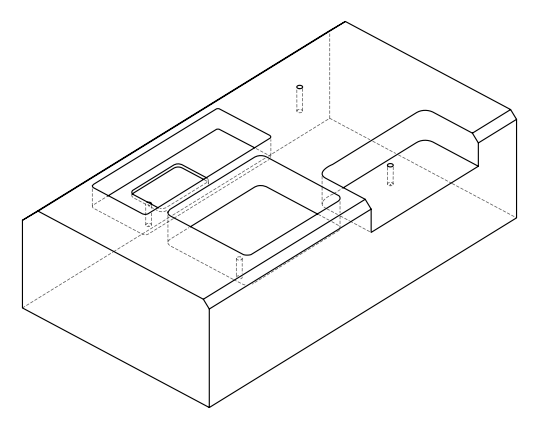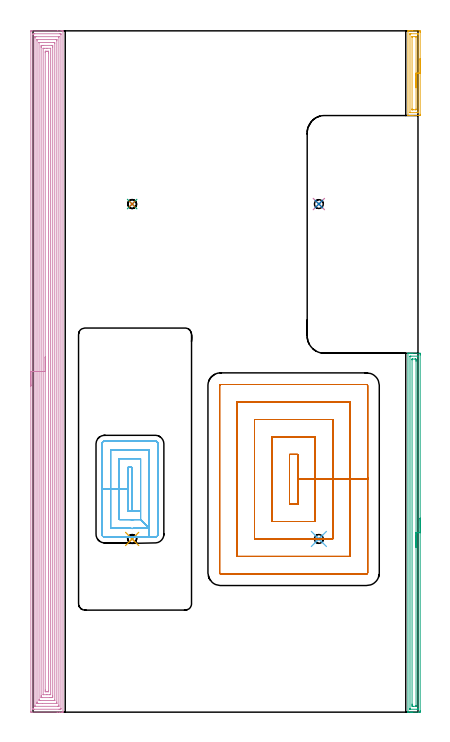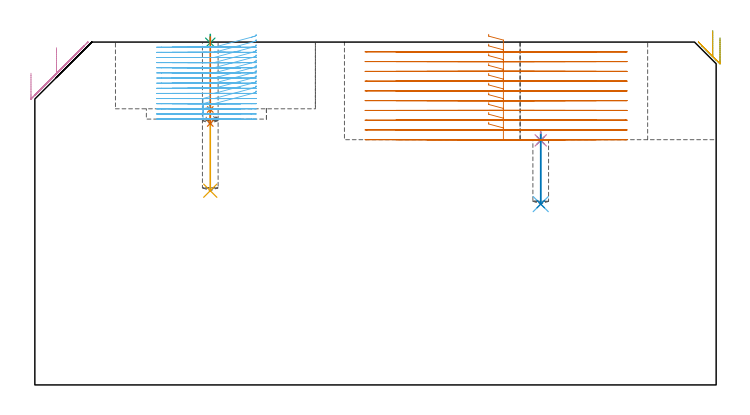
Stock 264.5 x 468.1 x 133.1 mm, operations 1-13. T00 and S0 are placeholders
(PLAN: 15 operations, 6 tool changes, 190.3 min)
(1 SPOT_DRILL | STEP1POCKET | NXT0321_9005460120000 | 0.03 min | 2790 mm3)
(2 SPOT_DRILL_1 | STEP1POCKET_1 | NXT0321_9005460120000 | 0.04 min | 4141 mm3)
(3 SPOT_DRILL_2 | STEP1POCKET_2 | NXT0321_9005460120000 | 0.03 min | 1 mm3)
(4 SPOT_DRILL_3 | STEP1POCKET_3 | NXT0321_9005460120000 | 0.04 min | 4142 mm3)
(5 DRILL_BLIND_HOLE_INTO_CENTER | STEP1POCKET | NXT0301_032 | 0.14 min | 905 mm3)
(6 DRILL_BLIND_HOLE_INTO_CENTER_1 | STEP1POCKET_1 | NXT0301_032 | 0.12 min | 710 mm3)
(7 DRILL_BLIND_HOLE_INTO_CENTER_2 | STEP1POCKET_2 | NXT0301_032 | 0.14 min | 886 mm3)
(8 DRILL_BLIND_HOLE_INTO_CENTER_3 | STEP1POCKET_3 | NXT0301_032 | 0.12 min | 710 mm3)
(9 AREA_MILL | FG_CHAMFER_SURFACE | UGT0205_001 | 6.15 min | 8873 mm3)
(10 AREA_MILL_1 | FG_CHAMFER_SURFACE_1 | UGT0205_001 | 30.35 min | 114308 mm3)
(11 AREA_MILL_2 | FG_CHAMFER_SURFACE_2 | UGT0205_001 | 1.63 min | 2241 mm3)
(12 MILL_RECTANGULAR_POCKET | POCKET_RECTANGULAR_STRAIGHT | NXT0201_009 | Follow Part, ap 2, ae 75% | 18.56 min | 99733 mm3)
(13 MILL_RECTANGULAR_POCKET_1 | POCKET_RECTANGULAR_STRAIGHT_1 | NXT0201_012 | Follow Part, ap 4, ae 75% | 29.22 min | 645276 mm3)
(14 MILL_RECTANGULAR_POCKET_2 | POCKET_RECTANGULAR_STRAIGHT_2 | NXT0201_009 | Follow Part, ap 2, ae 75% | 62.18 min | 300041 mm3)
(15 MILL_SLOT | SLOT_PARTIAL_RECTANGULAR | NXT0201_012 | Follow Part, ap 4, ae 75% | 41.53 min | 464342 mm3)
(TOOL NXT0321_9005460120000 | NC Spot Drill, 142deg, 12mm, Carbide, Uncoated | D12 PA142 FL30 Z2)
(TOOL NXT0301_032 | Carbide Drill 6.1mm [860.1-0610-031A1-MM 2214] | D6.1 PA140 FL53 Z2)
(TOOL UGT0205_001 | Chamfer Mill 20 x 3 x 45 deg. | D20 FL50 Z2)
(TOOL NXT0201_009 | ENDMILL 8mm [2P460-0800-NA 1630] | D8 FL26 Z6)
(TOOL NXT0201_012 | ENDMILL 16mm [2P460-1600-NA 1630] | D16 FL38 Z6)
(OP 1 SPOT_DRILL)
G17 G21 G94 G90
T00 M6
G54
G17 G0 G90 X68.1 Y119. S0 M3
G43 Z143.1 H0
G94 G81 G98 Z106.937 F250. R110.2
G80
M5
M2
(OP 2 SPOT_DRILL_1)
G17 G21 G94 G90
T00 M6
G54
G17 G0 G90 X196.4 Y119. S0 M3
G43 Z143.1 H0
G94 G81 G98 Z94.937 F250. R98.2
G80
M5
M2
(OP 3 SPOT_DRILL_2)
G17 G21 G94 G90
T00 M6
G54
G17 G0 G90 X68.1 Y349.1 S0 M3
G43 Z143.1 H0
G94 G81 G98 Z132.837 F250. R136.1
G80
M5
M2
(OP 4 SPOT_DRILL_3)
G17 G21 G94 G90
T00 M6
G54
G17 G0 G90 X196.4 Y349.1 S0 M3
G43 Z143.1 H0
G94 G81 G98 Z94.937 F250. R98.2
G80
M5
M2
(OP 5 DRILL_BLIND_HOLE_INTO_CENTER)
G17 G21 G94 G90
T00 M6
G54
G17 G0 G90 X68.1 Y119. S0 M3
G43 Z143.1 H1
G94 G81 G98 Z75.4 F250. R109.2
G80
M5
M2
(OP 6 DRILL_BLIND_HOLE_INTO_CENTER_1)
G17 G21 G94 G90
T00 M6
G54
G17 G0 G90 X196.4 Y119. S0 M3
G43 Z143.1 H1
G94 G81 G98 Z70.2 F250. R97.2
G80
M5
M2
(OP 7 DRILL_BLIND_HOLE_INTO_CENTER_2)
G17 G21 G94 G90
T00 M6
G54
G17 G0 G90 X68.1 Y349.1 S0 M3
G43 Z143.1 H1
G94 G81 G98 Z101.5 F250. R135.1
G80
M5
M2
(OP 8 DRILL_BLIND_HOLE_INTO_CENTER_3)
G17 G21 G94 G90
T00 M6
G54
G17 G0 G90 X196.4 Y349.1 S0 M3
G43 Z143.1 H1
G94 G81 G98 Z70.2 F250. R97.2
G80
M5
M2
(OP 9 AREA_MILL)
G17 G21 G94 G90
T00 M6
G54
G17 G0 G90 X266. Y133.3 S1061 M3
G43 Z143.1 H0
Z134.7
G94 G1 Y133.262 Z133.828 F250.
Y133.148 Z132.964
Y132.959 Z132.112
Y132.697 Z131.28
Y132.363 Z130.474
Y131.96 Z129.7
Y131.491 Z128.964
Y130.96 Z128.272
Y130.371 Z127.629
Y129.728 Z127.04
Y129.036 Z126.508
Y128.3 Z126.04
Y127.526 Z125.637
Y126.72 Z125.303
Y125.888 Z125.041
Y125.036 Z124.852
Y124.171 Z124.738
Y123.3 Z124.7
Y0.872
X265.998 Y0.604 Z124.702
X265.992 Y0.007 Z124.706
X265.977 Y0.003 Z124.72
X265.375 Y0. Z125.322
X260.906 Z129.788
X260.328 Z130.369
X260.012 Z130.684
X259.434 Z131.262
X259.118 Z131.577
X258.041 Z132.658
X257.662 Y0.002 Z133.029
X257.63 Y0.005 Z133.061
X257.602 Y0.01 Z133.088
X257.6 Y0.158 Z133.1
Y246.442
X257.603 Y246.59 Z133.088
X257.63 Y246.595 Z133.061
X257.662 Y246.598 Z133.029
X258.041 Y246.6 Z132.658
X258.487 Z132.213
X259.118 Z131.577
X260.328 Z130.369
X260.906 Z129.788
X265.375 Y246.599 Z125.322
X265.977 Y246.597 Z124.72
X265.992 Y246.593 Z124.706
X265.997 Y245.996 Z124.703
X266. Y245.372 Z124.7
Y123.3
X264.586 Z126.114
X264.585 Y2.285 Z126.115
X264.581 Y2.18 Z126.119
X264.572 Y2.01 Z126.128
X264.481 Y2.007 Z126.219
X263.976 Y2. Z126.724
X259.118 Y2.001 Z131.582
X259.063 Y2.004 Z131.637
X259.032 Y2.01 Z131.668
X259.021 Y2.022 Z131.679
X259.018 Y2.076 Z131.682
X259.015 Y2.284 Z131.685
X259.014 Y2.388 Z131.686
X259.015 Y244.315 Z131.685
X259.019 Y244.419 Z131.681
X259.028 Y244.59 Z131.672
X259.118 Y244.593 Z131.582
X259.624 Y244.599 Z131.076
X264.481 Z126.219
X264.537 Y244.596 Z126.163
X264.568 Y244.59 Z126.132
X264.579 Y244.578 Z126.121
X264.582 Y244.523 Z126.118
X264.585 Y244.316 Z126.115
X264.586 Y244.211 Z126.114
Y123.3
X263.172 Z127.528
X263.171 Y4.589 Z127.529
X263.169 Y4.173 Z127.531
X263.167 Y4.055 Z127.533
X263.165 Y4.029 Z127.535
X263.153 Y4.01 Z127.547
X263.041 Y4.006 Z127.659
X262.866 Y4.001 Z127.834
X261.079 Z129.621
X260.906 Y4.003 Z129.794
X260.733 Y4.009 Z129.967
X260.435 Y4.024 Z130.265
X260.433 Y4.173 Z130.267
X260.43 Y4.649 Z130.27
X260.429 Y5.065 Z130.271
X260.428 Y5.542 Z130.272
X260.429 Y242.011 Z130.271
X260.431 Y242.427 Z130.269
X260.433 Y242.545 Z130.267
X260.435 Y242.571 Z130.265
X260.447 Y242.59 Z130.253
X260.559 Y242.594 Z130.141
X260.734 Y242.599 Z129.966
X262.521 Z128.179
X262.694 Y242.596 Z128.006
X262.867 Y242.59 Z127.833
X263.165 Y242.576 Z127.535
X263.167 Y242.427 Z127.533
X263.17 Y241.951 Z127.53
X263.171 Y241.534 Z127.529
X263.172 Y241.057 Z127.528
Y123.3
Y122.428 Z127.567
Y121.563 Z127.68
Y120.712 Z127.869
Y119.88 Z128.132
Y119.074 Z128.465
Y118.3 Z128.868
Y117.564 Z129.337
Y116.872 Z129.868
Y116.229 Z130.457
Y115.639 Z131.101
Y115.108 Z131.793
Y114.64 Z132.528
Y114.237 Z133.302
Y113.903 Z134.108
Y113.641 Z134.94
Y113.452 Z135.792
Y113.338 Z136.657
Y113.3 Z137.528
G0 Z143.1
M5
M2
(OP 10 AREA_MILL_1)
G17 G21 G94 G90
T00 M6
G54
G17 G0 G90 X-1.5 Y224.05 S1061 M3
G43 Z143.1 H0
Z121.
G94 G1 Y224.088 Z120.128 F250.
Y224.202 Z119.264
Y224.391 Z118.412
Y224.653 Z117.58
Y224.987 Z116.774
Y225.39 Z116.
Y225.858 Z115.264
Y226.39 Z114.572
Y226.979 Z113.929
Y227.622 Z113.34
Y228.314 Z112.808
Y229.05 Z112.34
Y229.824 Z111.937
Y230.63 Z111.603
Y231.462 Z111.341
Y232.314 Z111.152
Y233.178 Z111.038
Y234.05 Z111.
Y467.468
X-1.496 Y467.897 Z111.002
X-1.492 Y468.09 Z111.006
X-1.296 Y468.1 Z111.201
X16.867 Z129.363
X19.255 Z131.75
X19.983 Z132.482
X20.218 Z132.718
X20.591 Y468.094 Z133.082
X20.597 Y468.092 Z133.088
X20.6 Y467.915 Z133.1
Y0.184
X20.597 Y0.008 Z133.088
X20.591 Y0.006 Z133.082
X20.218 Y0. Z132.718
X19.983 Z132.482
X19.255 Z131.75
X18.009 Z130.506
X16.608 Z129.104
X-1.297 Y0.001 Z111.201
X-1.492 Y0.01 Z111.006
X-1.499 Y0.206 Z110.999
X-1.5 Y234.05 Z111.
X-0.086 Z112.414
X-0.085 Y465.609 Z112.415
Y465.68
X-0.079 Y466.082 Z112.421
X0.318 Y466.095 Z112.818
X0.727 Y466.098 Z113.227
X1.195 Y466.1 Z113.695
X18.373 Y466.099 Z130.873
X18.844 Y466.097 Z131.344
X19.077 Y466.09 Z131.577
X19.179 Y466.061 Z131.679
X19.185 Y465.751 Z131.685
Y465.68
Y2.491
Y2.42
X19.179 Y2.018 Z131.679
X18.782 Y2.005 Z131.282
X18.373 Y2.002 Z130.873
X17.905 Y2. Z130.405
X0.727 Y2.001 Z113.227
X0.256 Y2.003 Z112.756
X0.023 Y2.01 Z112.523
X-0.079 Y2.039 Z112.421
X-0.085 Y2.349 Z112.415
Y2.42
X-0.086 Y234.05 Z112.414
X1.328 Z113.828
X1.329 Y463.281 Z113.829
X1.333 Y463.891 Z113.833
X1.335 Y464.033 Z113.835
X1.341 Y464.091 Z113.841
X1.408 Y464.096 Z113.908
X1.61 Y464.098 Z114.11
X2.286 Y464.1 Z114.786
X17.49 Y464.099 Z129.99
X17.696 Y464.097 Z130.196
X17.755 Y464.093 Z130.255
X17.766 Y464.089 Z130.266
X17.768 Y464.084 Z130.268
X17.77 Y464.062 Z130.27
X17.771 Y463.986 Z130.271
Y463.891
Y4.819
X17.767 Y4.209 Z130.267
X17.764 Y4.067 Z130.264
X17.759 Y4.01 Z130.259
X17.692 Y4.004 Z130.192
X17.49 Y4.002 Z129.99
X16.814 Y4. Z129.314
X1.61 Y4.001 Z114.11
X1.404 Y4.003 Z113.904
X1.345 Y4.007 Z113.845
X1.334 Y4.011 Z113.834
X1.332 Y4.015 Z113.832
X1.33 Y4.038 Z113.83
X1.329 Y4.114 Z113.829
X1.328 Y4.209 Z113.828
Y234.05
X2.743 Z115.243
Y461.208
X2.745 Y461.846 Z115.245
X2.748 Y462.061 Z115.248
X2.75 Y462.089 Z115.25
X2.77 Y462.092 Z115.27
X2.824 Y462.096 Z115.324
X2.934 Y462.099 Z115.434
X15.726 Y462.1 Z128.226
X16.166 Y462.099 Z128.666
X16.275 Y462.097 Z128.775
X16.33 Y462.093 Z128.83
X16.351 Y462.09 Z128.851
X16.352 Y462.073 Z128.852
X16.354 Y461.96 Z128.854
X16.357 Y461.463 Z128.857
Y461.208
Y6.892
X16.355 Y6.254 Z128.855
X16.352 Y6.039 Z128.852
X16.35 Y6.011 Z128.85
X16.33 Y6.008 Z128.83
X16.276 Y6.004 Z128.776
X16.166 Y6.001 Z128.666
X6.462 Y6. Z118.962
X3.374 Z115.874
X2.934 Y6.001 Z115.434
X2.825 Y6.003 Z115.325
X2.77 Y6.007 Z115.27
X2.749 Y6.01 Z115.249
X2.748 Y6.027 Z115.248
X2.746 Y6.14 Z115.246
X2.743 Y6.637 Z115.243
Y6.892
Y234.05
X4.157 Z116.657
Y459.823
X4.159 Y459.958 Z116.659
X4.164 Y460.064 Z116.664
X4.168 Y460.092 Z116.668
X4.174 Y460.094 Z116.674
X4.256 Y460.098 Z116.756
X4.467 Y460.1 Z116.967
X14.173 Y460.099 Z126.673
X14.844 Y460.092 Z127.344
X14.933 Y460.09 Z127.433
X14.94 Y459.722 Z127.44
X14.942 Y459.52 Z127.442
X14.943 Y8.277 Z127.443
X14.941 Y8.143 Z127.441
X14.936 Y8.037 Z127.436
X14.932 Y8.008 Z127.432
X14.926 Y8.006 Z127.426
X14.844 Y8.002 Z127.344
X14.632 Y8. Z127.132
X4.927 Z117.427
X4.256 Y8.008 Z116.756
X4.167 Y8.01 Z116.667
X4.16 Y8.378 Z116.66
X4.158 Y8.58 Z116.658
X4.157 Y234.05 Z116.657
X5.571 Z118.071
Y456.736
X5.572 Y457.192 Z118.072
X5.574 Y457.631 Z118.074
X5.578 Y458.08 Z118.078
X6.021 Y458.09 Z118.521
X6.442 Y458.098 Z118.942
X6.903 Y458.1 Z119.403
X7.323 Z119.823
X13.079 Y458.099 Z125.579
X13.503 Y458.096 Z126.003
X13.522 Y458.09 Z126.022
X13.524 Y458.074 Z126.024
X13.527 Y457.631 Z126.027
X13.529 Y457.175 Z126.029
Y456.736
Y11.364
X13.528 Y10.909 Z126.028
X13.525 Y10.469 Z126.025
X13.522 Y10.02 Z126.022
X13.079 Y10.01 Z125.579
X12.658 Y10.002 Z125.158
X12.197 Y10. Z124.697
X11.777 Z124.277
X6.021 Y10.001 Z118.521
X5.597 Y10.004 Z118.097
X5.578 Y10.01 Z118.078
X5.576 Y10.026 Z118.076
X5.573 Y10.469 Z118.073
X5.571 Y10.925 Z118.071
Y11.364
Y234.05
X6.985 Z119.485
X6.986 Y455.842 Z119.486
X6.99 Y456.044 Z119.49
X6.992 Y456.086 Z119.492
X7.107 Y456.093 Z119.607
X7.277 Y456.098 Z119.777
X7.531 Y456.1 Z120.031
X9.55 Z122.05
X11.943 Z124.443
X12.049 Y456.098 Z124.549
X12.081 Y456.094 Z124.581
X12.108 Y456.088 Z124.608
X12.111 Y456.039 Z124.611
X12.114 Y455.926 Z124.614
Y12.258
X12.11 Y12.056 Z124.61
X12.108 Y12.014 Z124.608
X11.993 Y12.007 Z124.493
X11.823 Y12.002 Z124.323
X11.569 Y12. Z124.069
X11.315 Z123.815
X9.55 Z122.05
X7.157 Z119.657
X7.051 Y12.002 Z119.551
X7.019 Y12.006 Z119.519
X6.992 Y12.012 Z119.492
X6.989 Y12.061 Z119.489
X6.986 Y12.174 Z119.486
X6.985 Y234.05 Z119.485
X8.399 Z120.899
X8.4 Y453.159 Z120.9
X8.401 Y453.429 Z120.901
X8.407 Y454.054 Z120.907
X8.627 Y454.095 Z121.127
X8.668 Y454.097 Z121.168
X9.504 Y454.1 Z122.004
X10.389 Y454.097 Z122.889
X10.432 Y454.092 Z122.932
X10.693 Y454.054 Z123.193
X10.696 Y453.786 Z123.196
X10.7 Y453.159 Z123.2
Y452.888
Y14.941
X10.699 Y14.671 Z123.199
X10.693 Y14.046 Z123.193
X10.473 Y14.005 Z122.973
X10.432 Y14.003 Z122.932
X9.596 Y14. Z122.096
X8.711 Y14.003 Z121.211
X8.668 Y14.008 Z121.168
X8.407 Y14.046 Z120.907
X8.403 Y14.314 Z120.903
X8.4 Y14.941 Z120.9
Y15.213
X8.399 Y234.05 Z120.899
Y234.922 Z120.938
Y235.786 Z121.051
Y236.638 Z121.24
Y237.47 Z121.503
Y238.276 Z121.836
Y239.05 Z122.239
Y239.786 Z122.708
Y240.478 Z123.239
Y241.121 Z123.828
Y241.71 Z124.472
Y242.242 Z125.164
Y242.71 Z125.899
Y243.113 Z126.673
Y243.447 Z127.479
Y243.709 Z128.311
Y243.898 Z129.163
Y244.012 Z130.028
Y244.05 Z130.899
G0 Z143.1
M5
M2
(OP 11 AREA_MILL_2)
G17 G21 G94 G90
T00 M6
G54
G17 G0 G90 X266. Y449. S1061 M3
G43 Z143.1 H0
Z134.7
G94 G1 Y448.962 Z133.828 F250.
Y448.848 Z132.964
Y448.659 Z132.112
Y448.397 Z131.28
Y448.063 Z130.474
Y447.66 Z129.7
Y447.191 Z128.964
Y446.66 Z128.272
Y446.071 Z127.629
Y445.428 Z127.04
Y444.736 Z126.509
Y444. Z126.04
Y443.226 Z125.637
Y442.42 Z125.303
Y441.588 Z125.041
Y440.736 Z124.852
Y439.872 Z124.738
Y439. Z124.7
Y410.754
X265.998 Y410.486 Z124.702
X265.991 Y409.907 Z124.706
X265.96 Y409.903 Z124.737
X265.375 Y409.9 Z125.321
X260.906 Z129.788
X260.294 Z130.403
X260.012 Z130.684
X259.4 Z131.296
X259.118 Z131.577
X258.555 Z132.144
X258.225 Z132.474
X257.994 Z132.705
X257.655 Y409.902 Z133.036
X257.63 Y409.904 Z133.061
X257.603 Y409.91 Z133.088
X257.6 Y410.04 Z133.1
Y467.96
X257.603 Y468.09 Z133.088
X257.653 Y468.093 Z133.038
X257.994 Y468.1 Z132.705
X258.555 Z132.144
X259.118 Z131.577
X260.294 Z130.403
X260.906 Z129.788
X265.375 Y468.099 Z125.321
X265.96 Y468.097 Z124.737
X265.991 Y468.093 Z124.706
X265.997 Y467.514 Z124.703
X266. Y466.891 Z124.7
Y439.
X264.586 Z126.114
X264.585 Y412.268 Z126.115
X264.584 Y412.165 Z126.116
X264.579 Y412.061 Z126.121
X264.567 Y411.91 Z126.133
X264.481 Y411.907 Z126.219
X263.956 Y411.9 Z126.744
X259.066 Y411.901 Z131.634
X259.034 Y411.905 Z131.666
X259.022 Y411.909 Z131.678
X259.019 Y411.957 Z131.681
X259.015 Y412.164 Z131.685
Y465.732
X259.016 Y465.835 Z131.684
X259.021 Y465.939 Z131.679
X259.033 Y466.09 Z131.667
X259.118 Y466.093 Z131.582
X259.644 Y466.099 Z131.056
X264.534 Z126.166
X264.566 Y466.095 Z126.134
X264.578 Y466.091 Z126.122
X264.581 Y466.043 Z126.119
X264.585 Y465.836 Z126.115
X264.586 Y439. Z126.114
X263.172 Z127.528
X263.171 Y414.465 Z127.529
X263.169 Y414.05 Z127.531
X263.167 Y413.932 Z127.533
X263.165 Y413.911 Z127.535
X263.095 Y413.906 Z127.605
X262.995 Y413.902 Z127.705
X262.844 Y413.9 Z127.856
X262.694 Z128.006
X261.057 Z129.643
X260.906 Z129.794
X260.756 Y413.902 Z129.944
X260.455 Y413.91 Z130.245
X260.434 Y413.914 Z130.266
X260.432 Y413.918 Z130.268
X260.429 Y413.94 Z130.271
X260.428 Y414.526 Z130.272
X260.429 Y463.535 Z130.271
X260.431 Y463.95 Z130.269
X260.433 Y464.068 Z130.267
X260.435 Y464.089 Z130.265
X260.505 Y464.094 Z130.195
X260.605 Y464.098 Z130.095
X260.756 Y464.1 Z129.944
X260.906 Z129.794
X262.543 Z128.157
X262.694 Z128.006
X262.844 Y464.098 Z127.856
X263.145 Y464.09 Z127.555
X263.166 Y464.086 Z127.534
X263.168 Y464.082 Z127.532
X263.171 Y464.06 Z127.529
Y464.018
Y463.95
X263.172 Y439. Z127.528
Y438.128 Z127.567
Y437.263 Z127.68
Y436.412 Z127.869
Y435.58 Z128.132
Y434.774 Z128.465
Y434. Z128.868
Y433.264 Z129.337
Y432.572 Z129.868
Y431.929 Z130.457
Y431.34 Z131.101
Y430.808 Z131.793
Y430.34 Z132.528
Y429.937 Z133.302
Y429.603 Z134.108
Y429.341 Z134.94
Y429.152 Z135.792
Y429.038 Z136.657
Y429. Z137.528
G0 Z143.1
M5
M2
(OP 12 MILL_RECTANGULAR_POCKET)
G17 G21 G94 G90
T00 M6
G54
G17 G0 G90 X85.9 Y123.433 S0 M3
G43 Z143.1 H1
Z136.1
G94 G1 Y122.2 Z135.77 F250.
Y122.062 Z135.733
X85.833 Y121.681 Z135.629
X85.69 Y121.321 Z135.525
X85.477 Y120.997 Z135.421
X85.203 Y120.723 Z135.317
X84.879 Y120.51 Z135.214
X84.519 Y120.367 Z135.11
X84.138 Y120.3 Z135.006
X69.585 Z131.107
X79.9 F500.
Y126.3
X73.9 Y132.3
Y138.253
X67.9
Y168.2
X65.3
Y138.3
X66.595
G2 X67.9 Y138.253 R18.
G1 X73.9
Y174.2
X59.3
Y132.3
X66.595
G2 X68.09 Y132.207 R12.
X69.585 Y132.3 R12.
G1 X73.9
X79.9 Y126.3
Y180.2
X53.3
Y126.3
X66.595
G2 X68.09 Y126.111 R6.
X69.585 Y126.3 R6.
G1 X79.9
Y120.3
X84.
G3 X85.9 Y122.2 R1.9
G1 Y184.3
G3 X84. Y186.2 R1.9
G1 X49.2
G3 X47.3 Y184.3 R1.9
G1 Y122.2
G3 X49.2 Y120.3 R1.9
G1 X66.595
G0 X85.9 Y123.433 Z134.107
G1 Y122.2 Z133.776 F250.
Y122.062 Z133.739
X85.833 Y121.681 Z133.635
X85.69 Y121.321 Z133.532
X85.477 Y120.997 Z133.428
X85.203 Y120.723 Z133.324
X84.879 Y120.51 Z133.22
X84.519 Y120.367 Z133.117
X84.138 Y120.3 Z133.013
X69.585 Z129.113
X79.9 F500.
Y126.3
X73.9 Y132.3
Y138.253
X67.9
Y168.2
X65.3
Y138.3
X66.595
G2 X67.9 Y138.253 R18.
G1 X73.9
Y174.2
X59.3
Y132.3
X66.595
G2 X68.09 Y132.207 R12.
X69.585 Y132.3 R12.
G1 X73.9
X79.9 Y126.3
Y180.2
X53.3
Y126.3
X66.595
G2 X68.09 Y126.111 R6.
X69.585 Y126.3 R6.
G1 X79.9
Y120.3
X84.
G3 X85.9 Y122.2 R1.9
G1 Y184.3
G3 X84. Y186.2 R1.9
G1 X49.2
G3 X47.3 Y184.3 R1.9
G1 Y122.2
G3 X49.2 Y120.3 R1.9
G1 X66.595
G0 X85.9 Y123.433 Z132.113
G1 Y122.2 Z131.783 F250.
Y122.062 Z131.746
X85.833 Y121.681 Z131.642
X85.69 Y121.321 Z131.538
X85.477 Y120.997 Z131.435
X85.203 Y120.723 Z131.331
X84.879 Y120.51 Z131.227
X84.519 Y120.367 Z131.123
X84.138 Y120.3 Z131.019
X69.585 Z127.12
X79.9 F500.
Y126.3
X73.9 Y132.3
Y138.253
X67.9
Y168.2
X65.3
Y138.3
X66.595
G2 X67.9 Y138.253 R18.
G1 X73.9
Y174.2
X59.3
Y132.3
X66.595
G2 X68.09 Y132.207 R12.
X69.585 Y132.3 R12.
G1 X73.9
X79.9 Y126.3
Y180.2
X53.3
Y126.3
X66.595
G2 X68.09 Y126.111 R6.
X69.585 Y126.3 R6.
G1 X79.9
Y120.3
X84.
G3 X85.9 Y122.2 R1.9
G1 Y184.3
G3 X84. Y186.2 R1.9
G1 X49.2
G3 X47.3 Y184.3 R1.9
G1 Y122.2
G3 X49.2 Y120.3 R1.9
G1 X66.595
G0 X85.9 Y123.433 Z130.12
G1 Y122.2 Z129.79 F250.
Y122.062 Z129.753
X85.833 Y121.681 Z129.649
X85.69 Y121.321 Z129.545
X85.477 Y120.997 Z129.441
X85.203 Y120.723 Z129.337
X84.879 Y120.51 Z129.234
X84.519 Y120.367 Z129.13
X84.138 Y120.3 Z129.026
X69.585 Z125.127
X79.9 F500.
Y126.3
X73.9 Y132.3
Y138.253
X67.9
Y168.2
X65.3
Y138.3
X66.595
G2 X67.9 Y138.253 R18.
G1 X73.9
Y174.2
X59.3
Y132.3
X66.595
G2 X68.09 Y132.207 R12.
X69.585 Y132.3 R12.
G1 X73.9
X79.9 Y126.3
Y180.2
X53.3
Y126.3
X66.595
G2 X68.09 Y126.111 R6.
X69.585 Y126.3 R6.
G1 X79.9
Y120.3
X84.
G3 X85.9 Y122.2 R1.9
G1 Y184.3
G3 X84. Y186.2 R1.9
G1 X49.2
G3 X47.3 Y184.3 R1.9
G1 Y122.2
G3 X49.2 Y120.3 R1.9
G1 X66.595
G0 X85.9 Y123.433 Z128.127
G1 Y122.2 Z127.796 F250.
Y122.062 Z127.759
X85.833 Y121.681 Z127.656
X85.69 Y121.321 Z127.552
X85.477 Y120.997 Z127.448
X85.203 Y120.723 Z127.344
X84.879 Y120.51 Z127.24
X84.519 Y120.367 Z127.137
X84.138 Y120.3 Z127.033
X69.585 Z123.133
X79.9 F500.
Y126.3
X73.9 Y132.3
Y138.253
X67.9
Y168.2
X65.3
Y138.3
X66.595
G2 X67.9 Y138.253 R18.
G1 X73.9
Y174.2
X59.3
Y132.3
X66.595
G2 X68.09 Y132.207 R12.
X69.585 Y132.3 R12.
G1 X73.9
X79.9 Y126.3
Y180.2
X53.3
Y126.3
X66.595
G2 X68.09 Y126.111 R6.
X69.585 Y126.3 R6.
G1 X79.9
Y120.3
X84.
G3 X85.9 Y122.2 R1.9
G1 Y184.3
G3 X84. Y186.2 R1.9
G1 X49.2
G3 X47.3 Y184.3 R1.9
G1 Y122.2
G3 X49.2 Y120.3 R1.9
G1 X66.595
G0 X85.9 Y123.433 Z126.133
G1 Y122.2 Z125.803 F250.
Y122.062 Z125.766
X85.833 Y121.681 Z125.662
X85.69 Y121.321 Z125.558
X85.477 Y120.997 Z125.455
X85.203 Y120.723 Z125.351
X84.879 Y120.51 Z125.247
X84.519 Y120.367 Z125.143
X84.138 Y120.3 Z125.039
X69.585 Z121.14
X79.9 F500.
Y126.3
X73.9 Y132.3
Y138.253
X67.9
Y168.2
X65.3
Y138.3
X66.595
G2 X67.9 Y138.253 R18.
G1 X73.9
Y174.2
X59.3
Y132.3
X66.595
G2 X68.09 Y132.207 R12.
X69.585 Y132.3 R12.
G1 X73.9
X79.9 Y126.3
Y180.2
X53.3
Y126.3
X66.595
G2 X68.09 Y126.111 R6.
X69.585 Y126.3 R6.
G1 X79.9
Y120.3
X84.
G3 X85.9 Y122.2 R1.9
G1 Y184.3
G3 X84. Y186.2 R1.9
G1 X49.2
G3 X47.3 Y184.3 R1.9
G1 Y122.2
G3 X49.2 Y120.3 R1.9
G1 X66.595
G0 X85.9 Y123.433 Z124.14
G1 Y122.2 Z123.81 F250.
Y122.062 Z123.773
X85.833 Y121.681 Z123.669
X85.69 Y121.321 Z123.565
X85.477 Y120.997 Z123.461
X85.203 Y120.723 Z123.357
X84.879 Y120.51 Z123.254
X84.519 Y120.367 Z123.15
X84.138 Y120.3 Z123.046
X69.585 Z119.147
X79.9 F500.
Y126.3
X73.9 Y132.3
Y138.253
X67.9
Y168.2
X65.3
Y138.3
X66.595
G2 X67.9 Y138.253 R18.
G1 X73.9
Y174.2
X59.3
Y132.3
X66.595
G2 X68.09 Y132.207 R12.
X69.585 Y132.3 R12.
G1 X73.9
X79.9 Y126.3
Y180.2
X53.3
Y126.3
X66.595
G2 X68.09 Y126.111 R6.
X69.585 Y126.3 R6.
G1 X79.9
Y120.3
X84.
G3 X85.9 Y122.2 R1.9
G1 Y184.3
G3 X84. Y186.2 R1.9
G1 X49.2
G3 X47.3 Y184.3 R1.9
G1 Y122.2
G3 X49.2 Y120.3 R1.9
G1 X66.595
G0 X85.9 Y123.433 Z122.147
G1 Y122.2 Z121.816 F250.
Y122.062 Z121.779
X85.833 Y121.681 Z121.676
X85.69 Y121.321 Z121.572
X85.477 Y120.997 Z121.468
X85.203 Y120.723 Z121.364
X84.879 Y120.51 Z121.26
X84.519 Y120.367 Z121.157
X84.138 Y120.3 Z121.053
X69.585 Z117.153
X79.9 F500.
Y126.3
X73.9 Y132.3
Y138.253
X67.9
Y168.2
X65.3
Y138.3
X66.595
G2 X67.9 Y138.253 R18.
G1 X73.9
Y174.2
X59.3
Y132.3
X66.595
G2 X68.09 Y132.207 R12.
X69.585 Y132.3 R12.
G1 X73.9
X79.9 Y126.3
Y180.2
X53.3
Y126.3
X66.595
G2 X68.09 Y126.111 R6.
X69.585 Y126.3 R6.
G1 X79.9
Y120.3
X84.
G3 X85.9 Y122.2 R1.9
G1 Y184.3
G3 X84. Y186.2 R1.9
G1 X49.2
G3 X47.3 Y184.3 R1.9
G1 Y122.2
G3 X49.2 Y120.3 R1.9
G1 X66.595
G0 X85.9 Y123.433 Z120.153
G1 Y122.2 Z119.823 F250.
Y122.062 Z119.786
X85.833 Y121.681 Z119.682
X85.69 Y121.321 Z119.578
X85.477 Y120.997 Z119.475
X85.203 Y120.723 Z119.371
X84.879 Y120.51 Z119.267
X84.519 Y120.367 Z119.163
X84.138 Y120.3 Z119.059
X69.585 Z115.16
X79.9 F500.
Y126.3
X73.9 Y132.3
Y138.253
X67.9
Y168.2
X65.3
Y138.3
X66.595
G2 X67.9 Y138.253 R18.
G1 X73.9
Y174.2
X59.3
Y132.3
X66.595
G2 X68.09 Y132.207 R12.
X69.585 Y132.3 R12.
G1 X73.9
X79.9 Y126.3
Y180.2
X53.3
Y126.3
X66.595
G2 X68.09 Y126.111 R6.
X69.585 Y126.3 R6.
G1 X79.9
Y120.3
X84.
G3 X85.9 Y122.2 R1.9
G1 Y184.3
G3 X84. Y186.2 R1.9
G1 X49.2
G3 X47.3 Y184.3 R1.9
G1 Y122.2
G3 X49.2 Y120.3 R1.9
G1 X66.595
G0 X85.9 Y123.433 Z118.16
G1 Y122.2 Z117.83 F250.
Y122.062 Z117.793
X85.833 Y121.681 Z117.689
X85.69 Y121.321 Z117.585
X85.477 Y120.997 Z117.481
X85.203 Y120.723 Z117.377
X84.879 Y120.51 Z117.274
X84.519 Y120.367 Z117.17
X84.138 Y120.3 Z117.066
X69.585 Z113.167
X79.9 F500.
Y126.3
X73.9 Y132.3
Y138.253
X67.9
Y168.2
X65.3
Y138.3
X66.595
G2 X67.9 Y138.253 R18.
G1 X73.9
Y174.2
X59.3
Y132.3
X66.595
G2 X68.09 Y132.207 R12.
X69.585 Y132.3 R12.
G1 X73.9
X79.9 Y126.3
Y180.2
X53.3
Y126.3
X66.595
G2 X68.09 Y126.111 R6.
X69.585 Y126.3 R6.
G1 X79.9
Y120.3
X84.
G3 X85.9 Y122.2 R1.9
G1 Y184.3
G3 X84. Y186.2 R1.9
G1 X49.2
G3 X47.3 Y184.3 R1.9
G1 Y122.2
G3 X49.2 Y120.3 R1.9
G1 X66.595
G0 X85.9 Y123.433 Z116.167
G1 Y122.2 Z115.836 F250.
Y122.062 Z115.799
X85.833 Y121.681 Z115.696
X85.69 Y121.321 Z115.592
X85.477 Y120.997 Z115.488
X85.203 Y120.723 Z115.384
X84.879 Y120.51 Z115.28
X84.519 Y120.367 Z115.177
X84.138 Y120.3 Z115.073
X69.585 Z111.173
X79.9 F500.
Y126.3
X73.9 Y132.3
Y138.253
X67.9
Y168.2
X65.3
Y138.3
X66.595
G2 X67.9 Y138.253 R18.
G1 X73.9
Y174.2
X59.3
Y132.3
X66.595
G2 X68.09 Y132.207 R12.
X69.585 Y132.3 R12.
G1 X73.9
X79.9 Y126.3
Y180.2
X53.3
Y126.3
X66.595
G2 X68.09 Y126.111 R6.
X69.585 Y126.3 R6.
G1 X79.9
Y120.3
X84.
G3 X85.9 Y122.2 R1.9
G1 Y184.3
G3 X84. Y186.2 R1.9
G1 X49.2
G3 X47.3 Y184.3 R1.9
G1 Y122.2
G3 X49.2 Y120.3 R1.9
G1 X66.595
G0 X85.9 Y123.433 Z114.173
G1 Y122.2 Z113.843 F250.
Y122.062 Z113.806
X85.833 Y121.681 Z113.702
X85.69 Y121.321 Z113.598
X85.477 Y120.997 Z113.495
X85.203 Y120.723 Z113.391
X84.879 Y120.51 Z113.287
X84.519 Y120.367 Z113.183
X84.138 Y120.3 Z113.079
X69.585 Z109.18
X79.9 F500.
Y126.3
X73.9 Y132.3
Y138.253
X67.9
Y168.2
X65.3
Y138.3
X66.595
G2 X67.9 Y138.253 R18.
G1 X73.9
Y174.2
X59.3
Y132.3
X66.595
G2 X68.09 Y132.207 R12.
X69.585 Y132.3 R12.
G1 X73.9
X79.9 Y126.3
Y180.2
X53.3
Y126.3
X66.595
G2 X68.09 Y126.111 R6.
X69.585 Y126.3 R6.
G1 X79.9
Y120.3
X84.
G3 X85.9 Y122.2 R1.9
G1 Y184.3
G3 X84. Y186.2 R1.9
G1 X49.2
G3 X47.3 Y184.3 R1.9
G1 Y122.2
G3 X49.2 Y120.3 R1.9
G1 X66.595
G0 X67.9 Y167.115 Z112.18
G1 Y168.2 Z111.889 F250.
X65.3 Z111.192
Y153.25 Z107.187
Y138.3 F500.
X67.9
Y168.2
X65.3
Y153.25
X59.3
Y132.3
X66.683
X73.9
Y174.2
X59.3
Y153.25
X53.3
Y126.3
X66.683
X79.9
Y180.2
X53.3
Y153.25
X47.3
Y122.2
G3 X49.2 Y120.3 R1.9
G1 X84.
G3 X85.9 Y122.2 R1.9
G1 Y184.3
G3 X84. Y186.2 R1.9
G1 X49.2
G3 X47.3 Y184.3 R1.9
G1 Y153.25
Y152.25
G0 X67.9 Y167.115 Z110.187
G1 Y168.2 Z109.896 F250.
X65.3 Z109.199
Y153.25 Z105.193
Y138.3 F500.
X67.9
Y168.2
X65.3
Y153.25
X59.3
Y132.3
X66.683
X73.9
Y174.2
X59.3
Y153.25
X53.3
Y126.3
X66.683
X79.9
Y180.2
X53.3
Y153.25
X47.3
Y122.2
G3 X49.2 Y120.3 R1.9
G1 X84.
G3 X85.9 Y122.2 R1.9
G1 Y184.3
G3 X84. Y186.2 R1.9
G1 X49.2
G3 X47.3 Y184.3 R1.9
G1 Y153.25
Y152.25
G0 X67.9 Y167.115 Z108.193
G1 Y168.2 Z107.903 F250.
X65.3 Z107.206
Y153.25 Z103.2
Y138.3 F500.
X67.9
Y168.2
X65.3
Y153.25
X59.3
Y132.3
X66.683
X73.9
Y174.2
X59.3
Y153.25
X53.3
Y126.3
X66.683
X79.9
Y180.2
X53.3
Y153.25
X47.3
Y122.2
G3 X49.2 Y120.3 R1.9
G1 X84.
G3 X85.9 Y122.2 R1.9
G1 Y184.3
G3 X84. Y186.2 R1.9
G1 X49.2
G3 X47.3 Y184.3 R1.9
G1 Y153.25
Y152.25
G0 Z143.1
M5
M2
(OP 13 MILL_RECTANGULAR_POCKET_1)
G17 G21 G94 G90
T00 M6
G54
G17 G0 G90 X176.2 Y145.591 S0 M3
G43 Z143.1 H1
Z136.1
G94 G1 Y143. Z135.406 F250.
X181.9 Z133.878
Y160.05 Z129.31
Y177.1 F500.
X176.2
Y143.
X181.9
Y160.05
X193.9
Y189.1
X164.2
Y131.
X193.9
Y160.05
X205.9
Y201.1
X152.2
Y119.
X205.9
Y160.05
X217.9
Y213.1
X140.2
Y107.
X217.9
Y160.05
X229.9
Y224.4
G3 X229.2 Y225.1 R0.7
G1 X128.9
G3 X128.2 Y224.4 R0.7
G1 Y95.7
G3 X128.9 Y95. R0.7
G1 X229.2
G3 X229.9 Y95.7 R0.7
G1 Y160.05
Y161.05
G0 X176.2 Y145.591 Z132.31
G1 Y143. Z131.616 F250.
X181.9 Z130.088
Y160.05 Z125.52
Y177.1 F500.
X176.2
Y143.
X181.9
Y160.05
X193.9
Y189.1
X164.2
Y131.
X193.9
Y160.05
X205.9
Y201.1
X152.2
Y119.
X205.9
Y160.05
X217.9
Y213.1
X140.2
Y107.
X217.9
Y160.05
X229.9
Y224.4
G3 X229.2 Y225.1 R0.7
G1 X128.9
G3 X128.2 Y224.4 R0.7
G1 Y95.7
G3 X128.9 Y95. R0.7
G1 X229.2
G3 X229.9 Y95.7 R0.7
G1 Y160.05
Y161.05
G0 X176.2 Y145.591 Z128.52
G1 Y143. Z127.826 F250.
X181.9 Z126.298
Y160.05 Z121.73
Y177.1 F500.
X176.2
Y143.
X181.9
Y160.05
X193.9
Y189.1
X164.2
Y131.
X193.9
Y160.05
X205.9
Y201.1
X152.2
Y119.
X205.9
Y160.05
X217.9
Y213.1
X140.2
Y107.
X217.9
Y160.05
X229.9
Y224.4
G3 X229.2 Y225.1 R0.7
G1 X128.9
G3 X128.2 Y224.4 R0.7
G1 Y95.7
G3 X128.9 Y95. R0.7
G1 X229.2
G3 X229.9 Y95.7 R0.7
G1 Y160.05
Y161.05
G0 X176.2 Y145.591 Z124.73
G1 Y143. Z124.036 F250.
X181.9 Z122.508
Y160.05 Z117.94
Y177.1 F500.
X176.2
Y143.
X181.9
Y160.05
X193.9
Y189.1
X164.2
Y131.
X193.9
Y160.05
X205.9
Y201.1
X152.2
Y119.
X205.9
Y160.05
X217.9
Y213.1
X140.2
Y107.
X217.9
Y160.05
X229.9
Y224.4
G3 X229.2 Y225.1 R0.7
G1 X128.9
G3 X128.2 Y224.4 R0.7
G1 Y95.7
G3 X128.9 Y95. R0.7
G1 X229.2
G3 X229.9 Y95.7 R0.7
G1 Y160.05
Y161.05
G0 X176.2 Y145.591 Z120.94
G1 Y143. Z120.246 F250.
X181.9 Z118.718
Y160.05 Z114.15
Y177.1 F500.
X176.2
Y143.
X181.9
Y160.05
X193.9
Y189.1
X164.2
Y131.
X193.9
Y160.05
X205.9
Y201.1
X152.2
Y119.
X205.9
Y160.05
X217.9
Y213.1
X140.2
Y107.
X217.9
Y160.05
X229.9
Y224.4
G3 X229.2 Y225.1 R0.7
G1 X128.9
G3 X128.2 Y224.4 R0.7
G1 Y95.7
G3 X128.9 Y95. R0.7
G1 X229.2
G3 X229.9 Y95.7 R0.7
G1 Y160.05
Y161.05
G0 X176.2 Y145.591 Z117.15
G1 Y143. Z116.456 F250.
X181.9 Z114.928
Y160.05 Z110.36
Y177.1 F500.
X176.2
Y143.
X181.9
Y160.05
X193.9
Y189.1
X164.2
Y131.
X193.9
Y160.05
X205.9
Y201.1
X152.2
Y119.
X205.9
Y160.05
X217.9
Y213.1
X140.2
Y107.
X217.9
Y160.05
X229.9
Y224.4
G3 X229.2 Y225.1 R0.7
G1 X128.9
G3 X128.2 Y224.4 R0.7
G1 Y95.7
G3 X128.9 Y95. R0.7
G1 X229.2
G3 X229.9 Y95.7 R0.7
G1 Y160.05
Y161.05
G0 X176.2 Y145.591 Z113.36
G1 Y143. Z112.666 F250.
X181.9 Z111.139
Y160.05 Z106.57
Y177.1 F500.
X176.2
Y143.
X181.9
Y160.05
X193.9
Y189.1
X164.2
Y131.
X193.9
Y160.05
X205.9
Y201.1
X152.2
Y119.
X205.9
Y160.05
X217.9
Y213.1
X140.2
Y107.
X217.9
Y160.05
X229.9
Y224.4
G3 X229.2 Y225.1 R0.7
G1 X128.9
G3 X128.2 Y224.4 R0.7
G1 Y95.7
G3 X128.9 Y95. R0.7
G1 X229.2
G3 X229.9 Y95.7 R0.7
G1 Y160.05
Y161.05
G0 X176.2 Y145.591 Z109.57
G1 Y143. Z108.876 F250.
X181.9 Z107.349
Y160.05 Z102.78
Y177.1 F500.
X176.2
Y143.
X181.9
Y160.05
X193.9
Y189.1
X164.2
Y131.
X193.9
Y160.05
X205.9
Y201.1
X152.2
Y119.
X205.9
Y160.05
X217.9
Y213.1
X140.2
Y107.
X217.9
Y160.05
X229.9
Y224.4
G3 X229.2 Y225.1 R0.7
G1 X128.9
G3 X128.2 Y224.4 R0.7
G1 Y95.7
G3 X128.9 Y95. R0.7
G1 X229.2
G3 X229.9 Y95.7 R0.7
G1 Y160.05
Y161.05
G0 X176.2 Y145.591 Z105.78
G1 Y143. Z105.086 F250.
X181.9 Z103.559
Y160.05 Z98.99
Y177.1 F500.
X176.2
Y143.
X181.9
Y160.05
X193.9
Y189.1
X164.2
Y131.
X193.9
Y160.05
X205.9
Y201.1
X152.2
Y119.
X205.9
Y160.05
X217.9
Y213.1
X140.2
Y107.
X217.9
Y160.05
X229.9
Y224.4
G3 X229.2 Y225.1 R0.7
G1 X128.9
G3 X128.2 Y224.4 R0.7
G1 Y95.7
G3 X128.9 Y95. R0.7
G1 X229.2
G3 X229.9 Y95.7 R0.7
G1 Y160.05
Y161.05
G0 X176.2 Y145.591 Z101.99
G1 Y143. Z101.296 F250.
X181.9 Z99.769
Y160.05 Z95.2
Y177.1 F500.
X176.2
Y143.
X181.9
Y160.05
X193.9
Y189.1
X164.2
Y131.
X193.9
Y160.05
X205.9
Y201.1
X152.2
Y119.
X205.9
Y160.05
X217.9
Y213.1
X140.2
Y107.
X217.9
Y160.05
X229.9
Y224.4
G3 X229.2 Y225.1 R0.7
G1 X128.9
G3 X128.2 Y224.4 R0.7
G1 Y95.7
G3 X128.9 Y95. R0.7
G1 X229.2
G3 X229.9 Y95.7 R0.7
G1 Y160.05
Y161.05
G0 Z143.1
M5
M2
